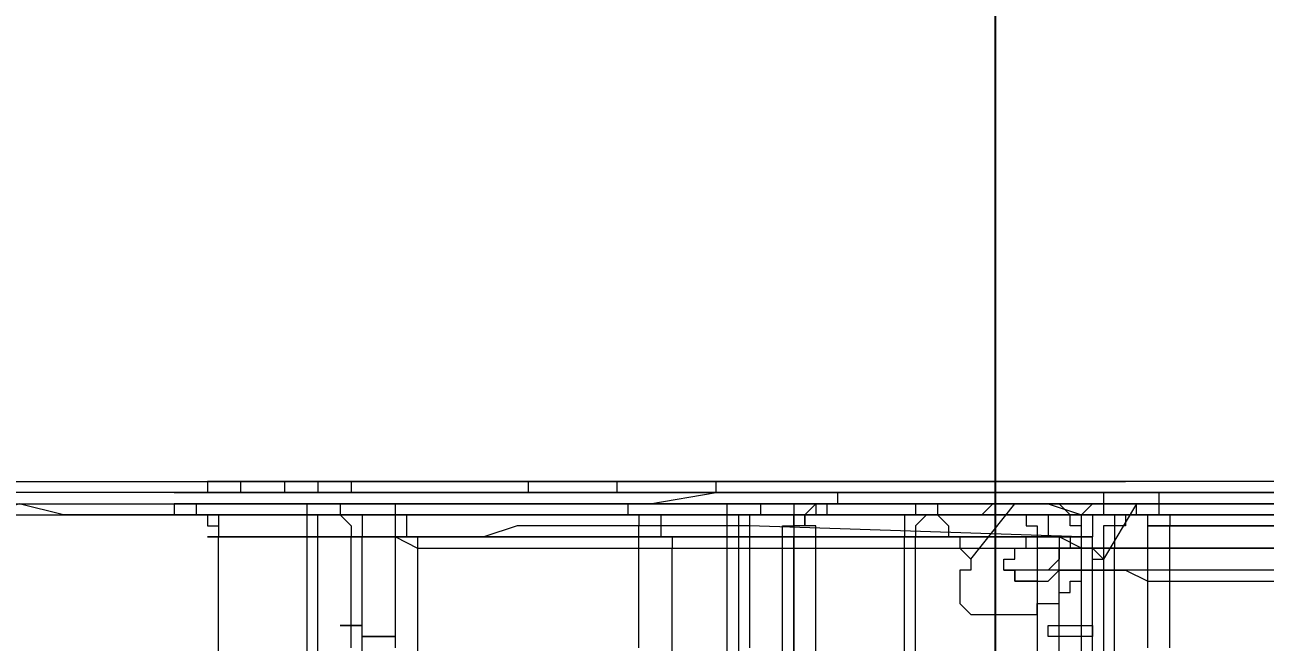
# Model space of a CAD drawing. Header units: millimetres. Extents: x 25083 to 52777, y 24772 to 45779.
# Drawn here: x 39126.05 to 39167.69, y 33734.69 to 33755.39 of the extents above; entities that cross this region are included whole.
import ezdxf

# ---------------------------------------------------------------- set-up
doc = ezdxf.new("R2010")
doc.units = ezdxf.units.MM
doc.styles.get("Standard").update_dxf_attribs({"font": ''})
doc.styles.get('Standard').set_extended_font_data('SimSun')
doc.dimstyles.new('ISO-25', dxfattribs={"dimtxt": 2.5, "dimasz": 2.5, "dimexe": 1.25, "dimexo": 0.625, "dimtad": 1, "dimtxsty": 'Standard', "dimcen": 2.5, "dimadec": 0, "dimazin": 0, "dimtfac": 1, "dimtmove": 0, "dimatfit": 3, "dimfxl": 1, "dimarcsym": 0})

# ---------------------------------------------------------------- blocks, each defined once
blk = doc.blocks.new('*D925')
at = {"color": 0, "lineweight": -2}
for p, q in [((29677.862, 34881.662), (29677.862, 32448.293)), ((40733.017, 34757.645), (40733.017, 32448.293)), ((29680.362, 32449.543), (40730.517, 32449.543))]:
    blk.add_line(p, q, dxfattribs=at)
at = {"color": 0}
for points in [[(29680.362, 32449.96), (29680.362, 32449.127), (29677.862, 32449.543)], [(40730.517, 32449.127), (40730.517, 32449.96), (40733.017, 32449.543)]]:
    blk.add_solid(points, dxfattribs=at)
at = {"layer": 'DEFPOINTS', "color": 0}
for p in [(29677.862, 34882.287), (40733.017, 34758.27), (40733.017, 32449.543)]:
    blk.add_point(p, dxfattribs=at)
at = {"color": 0, "insert": (35205.439, 32451.628), "char_height": 2.5, "attachment_point": 5}
blk.add_mtext('11055,15', dxfattribs=at)
blk = doc.blocks.new('zw$D2F4')
at = {"color": 7, "lineweight": 5}
for points in [[(560.009, 368.017), (560.009, 367.645), (559.638, 367.645), (559.638, 363.189), (559.638, 362.446), (559.638, 360.218)], [(560.381, 368.017), (560.381, 367.645), (560.752, 367.645), (560.752, 362.818), (560.752, 361.704), (560.752, 360.218)], [(560.381, 359.847), (560.381, 368.017)], [(560.009, 205.362), (559.638, 205.362), (559.638, 206.476), (560.009, 207.961), (560.009, 208.704), (559.638, 209.446), (559.638, 253.267), (559.267, 265.893), (559.267, 305.628), (559.638, 318.255), (559.638, 340.908), (559.638, 349.82), (559.638, 363.56), (560.009, 365.046), (559.638, 366.16), (559.638, 366.903), (560.009, 367.274)], [(560.009, 367.274), (560.009, 343.878), (560.381, 341.65), (560.381, 232.099), (560.009, 232.099), (560.009, 223.187), (560.009, 205.362)], [(559.638, 360.218), (559.638, 359.847)], [(560.752, 360.218), (560.752, 359.847)], [(560.752, 360.218), (560.752, 359.104)], [(559.638, 359.847), (559.638, 359.104)], [(560.009, 359.476), (560.009, 359.847), (559.638, 359.847), (559.638, 359.104)], [(560.381, 359.847), (560.381, 358.361)], [(560.381, 359.104), (560.381, 359.847)], [(560.381, 359.104), (560.381, 359.847)], [(560.009, 359.476), (560.009, 359.104), (559.638, 359.104), (559.638, 358.733), (559.267, 358.733), (559.267, 358.361), (558.895, 358.361)], [(560.009, 355.391), (560.009, 359.476)], [(559.638, 359.104), (559.638, 358.361), (559.267, 358.361), (558.895, 358.361)], [(559.638, 359.104), (559.638, 357.619)], [(559.638, 359.104), (559.638, 355.019)], [(560.381, 357.247), (560.381, 359.104)], [(560.381, 357.619), (560.381, 359.104)], [(560.752, 359.104), (560.752, 357.619)], [(560.752, 358.733), (560.381, 358.733)], [(560.752, 357.619), (560.752, 358.733)], [(554.81, 358.361), (558.895, 358.361)], [(554.81, 358.361), (558.895, 358.361)], [(558.895, 358.361), (558.895, 355.019)], [(558.895, 355.391), (558.895, 358.361)], [(560.381, 358.361), (560.381, 357.247)], [(559.638, 357.619), (559.638, 356.505)], [(560.752, 357.619), (560.381, 357.619)], [(560.381, 356.505), (560.381, 357.619)], [(560.381, 357.247), (560.381, 355.762)], [(560.381, 356.505), (560.381, 357.247)], [(560.752, 356.133), (560.752, 357.619)], [(560.752, 357.619), (560.752, 356.505)], [(559.638, 356.505), (559.638, 355.391)], [(560.381, 356.505), (560.381, 356.133), (560.752, 356.133), (560.752, 355.391)], [(560.381, 355.391), (560.381, 356.505)], [(560.752, 356.505), (560.752, 356.133)], [(560.381, 356.133), (560.752, 356.133)], [(560.752, 356.133), (560.752, 355.019)], [(560.752, 355.391), (560.752, 356.133)], [(560.381, 355.391), (560.381, 355.762)], [(560.752, 355.762), (560.752, 354.276)], [(558.895, 355.391), (554.81, 355.391)], [(558.895, 341.279), (558.895, 355.391)], [(560.009, 355.391), (558.895, 355.391)], [(559.638, 355.391), (559.638, 355.019)], [(560.009, 341.279), (560.009, 355.391)], [(560.381, 353.534), (560.381, 355.391)], [(560.381, 355.019), (560.381, 355.391)], [(554.81, 355.019), (558.895, 355.019)], [(558.895, 355.019), (558.895, 340.908)], [(558.895, 355.019), (559.638, 355.019)], [(560.009, 355.019), (560.009, 354.276), (559.638, 354.276), (559.267, 353.905), (558.895, 353.905)], [(559.638, 355.019), (559.638, 353.905)], [(559.638, 355.019), (559.638, 340.908)], [(560.009, 344.993), (560.009, 355.019)], [(560.009, 355.019), (560.009, 352.791)], [(560.381, 355.019), (560.381, 354.648)], [(560.381, 354.276), (560.381, 355.019)], [(560.752, 355.019), (560.381, 355.019)], [(560.752, 353.905), (560.752, 355.019)], [(560.381, 354.648), (560.381, 353.534)], [(555.182, 353.905), (558.895, 353.905)], [(555.924, 354.276), (555.924, 353.534)], [(555.924, 353.534), (555.924, 354.276)], [(559.638, 354.276), (559.638, 353.534), (559.267, 353.534), (558.895, 353.534)], [(558.895, 353.905), (558.895, 352.42)], [(559.267, 344.25), (559.267, 348.335), (558.895, 349.449), (558.895, 353.905)], [(559.638, 352.048), (559.638, 354.276)], [(559.638, 354.276), (559.638, 344.25)], [(559.638, 353.905), (559.638, 353.162)], [(560.009, 353.534), (560.009, 354.276)], [(560.009, 354.276), (560.009, 353.534)], [(560.381, 353.162), (560.381, 354.276)], [(560.381, 353.162), (560.381, 354.276)], [(560.752, 353.905), (560.381, 353.905)], [(560.752, 354.276), (560.752, 352.791)], [(560.752, 352.048), (560.752, 353.905)], [(554.81, 353.534), (558.895, 353.534)], [(555.553, 352.42), (555.553, 353.534)], [(555.553, 353.534), (555.553, 352.42)], [(558.895, 353.534), (558.895, 352.42), (558.524, 351.677), (558.524, 343.136)], [(558.895, 351.677), (558.895, 353.534)], [(559.638, 353.534), (559.638, 352.42)], [(559.638, 352.42), (559.638, 353.534)], [(560.381, 352.42), (560.381, 353.534)], [(559.638, 353.162), (559.638, 352.791)], [(560.381, 351.677), (560.381, 353.162)], [(560.381, 352.42), (560.381, 353.162)], [(558.895, 352.42), (560.009, 352.42), (560.009, 352.791)], [(559.638, 352.791), (559.638, 352.42)], [(560.009, 352.791), (560.009, 339.051)], [(560.752, 352.791), (560.752, 352.42)], [(555.182, 352.42), (558.895, 352.42)], [(558.895, 352.42), (558.895, 339.051)], [(559.638, 352.42), (559.638, 351.677)], [(560.381, 352.42), (560.381, 350.934)], [(560.381, 351.677), (560.381, 352.42)], [(560.752, 352.42), (560.752, 351.677)], [(559.638, 352.048), (558.895, 352.048), (558.895, 351.677)], [(559.638, 338.679), (559.638, 352.048)], [(558.895, 351.677), (554.81, 351.677)], [(558.895, 338.308), (558.895, 351.677)], [(559.638, 351.677), (559.638, 351.306)], [(560.381, 351.306), (560.381, 351.677)], [(560.381, 350.563), (560.381, 351.677)], [(560.752, 351.677), (560.752, 351.306)], [(559.638, 351.306), (559.638, 350.563)], [(560.381, 350.934), (560.381, 351.306)], [(560.381, 350.563), (560.381, 351.306)], [(560.752, 351.306), (560.752, 350.934)], [(560.752, 351.306), (560.752, 350.563)], [(560.381, 350.934), (560.381, 349.449)], [(560.752, 350.934), (560.752, 350.192)], [(559.638, 350.563), (559.638, 350.192)], [(559.638, 350.192), (559.638, 349.077)], [(560.381, 350.192), (560.381, 350.563)], [(560.381, 350.192), (560.381, 349.82)], [(560.381, 349.077), (560.381, 350.192)], [(560.381, 349.077), (560.381, 350.192)], [(560.752, 350.192), (560.752, 350.563)], [(560.752, 350.192), (560.752, 349.449)], [(560.752, 348.706), (560.752, 350.192)], [(560.752, 350.192), (560.752, 349.82)], [(560.381, 349.82), (560.381, 348.706)], [(560.752, 349.82), (560.752, 349.449)], [(560.752, 347.963), (560.752, 349.449)], [(560.752, 349.449), (560.752, 349.077)], [(559.638, 349.077), (559.638, 348.706)], [(560.381, 347.221), (560.381, 349.077)], [(560.381, 347.963), (560.381, 349.077)], [(560.752, 349.077), (560.752, 348.706)], [(560.752, 347.963), (560.752, 349.077)], [(559.638, 348.706), (559.638, 347.963)], [(560.381, 348.335), (560.381, 348.706)], [(560.752, 348.706), (560.752, 347.963)], [(560.381, 346.849), (560.381, 348.335)], [(559.638, 347.963), (559.638, 347.592)], [(560.752, 347.963), (560.381, 347.963)], [(560.381, 347.592), (560.381, 347.963)], [(560.752, 346.107), (560.752, 347.963)], [(560.752, 347.963), (560.752, 346.849)], [(560.752, 347.221), (560.752, 347.963)], [(559.638, 347.592), (559.638, 347.221)], [(560.381, 347.592), (560.381, 345.735)], [(560.381, 346.849), (560.381, 347.592)], [(559.638, 347.221), (559.638, 346.849)], [(559.638, 346.849), (559.638, 346.478)], [(560.381, 346.478), (560.381, 347.221)], [(560.381, 346.478), (560.381, 346.849)], [(560.381, 345.735), (560.381, 346.849)], [(560.752, 346.849), (560.752, 346.478)], [(559.638, 346.478), (559.638, 345.735)], [(560.381, 345.735), (560.381, 346.478)], [(560.381, 344.993), (560.381, 346.478)], [(560.752, 346.478), (560.752, 344.993)], [(560.752, 346.107), (560.752, 344.621)], [(560.752, 345.364), (560.752, 346.107)], [(559.638, 345.735), (559.638, 345.364)], [(560.381, 345.364), (560.381, 345.735)], [(559.638, 345.364), (559.638, 344.993)], [(560.381, 344.993), (560.381, 345.364)], [(560.009, 344.993), (560.009, 344.621), (559.638, 344.621), (559.638, 344.25), (559.267, 344.25)], [(559.638, 344.993), (559.638, 344.25)], [(560.009, 339.793), (560.009, 344.993)], [(560.381, 344.993), (560.381, 344.621)], [(560.381, 344.25), (560.381, 344.993)], [(560.752, 343.878), (560.752, 344.993), (560.381, 344.993)], [(560.752, 344.993), (560.752, 344.621)], [(560.381, 344.621), (560.381, 343.507)], [(560.752, 344.621), (560.752, 344.25)], [(555.182, 344.25), (559.267, 344.25)], [(559.638, 344.25), (559.638, 343.507), (558.895, 343.507), (558.895, 343.136), (558.524, 343.136)], [(559.267, 340.536), (559.267, 344.25)], [(559.638, 344.25), (559.638, 343.507)], [(559.638, 344.25), (559.638, 338.679)], [(560.381, 343.507), (560.381, 344.25)], [(560.381, 343.507), (560.381, 344.25)], [(560.381, 342.764), (560.381, 344.25)], [(560.752, 344.25), (560.752, 343.878)], [(559.638, 343.507), (559.638, 343.136)], [(560.381, 341.65), (560.381, 343.507)], [(560.381, 343.136), (560.381, 343.507)], [(560.752, 342.022), (560.752, 343.878)], [(560.752, 343.878), (560.752, 343.136)], [(554.81, 343.136), (558.524, 343.136)], [(558.524, 343.136), (558.524, 339.422)], [(559.638, 343.136), (559.638, 342.022)], [(560.381, 342.022), (560.381, 343.136)], [(560.752, 343.136), (560.752, 342.764)], [(560.752, 343.136), (560.752, 342.393)], [(560.752, 341.65), (560.752, 343.136)], [(560.381, 342.764), (560.381, 340.908)], [(560.752, 342.022), (560.752, 342.764)], [(560.752, 342.393), (560.752, 341.65)], [(559.638, 342.022), (559.638, 341.65)], [(560.381, 341.65), (560.381, 342.022)], [(559.638, 341.65), (559.638, 341.279)], [(560.381, 341.279), (560.381, 341.65), (560.752, 341.65)], [(560.381, 341.279), (560.381, 341.65)], [(560.752, 341.65), (560.752, 341.279)], [(560.752, 341.65), (560.752, 341.279)], [(560.752, 341.279), (560.752, 341.65)], [(545.898, 341.279), (558.895, 341.279)], [(558.895, 339.051), (558.895, 341.279)], [(558.895, 341.279), (560.009, 341.279)], [(559.638, 341.279), (559.638, 340.908)], [(559.638, 341.279), (559.638, 340.908)], [(560.009, 337.937), (560.009, 341.279)], [(560.381, 340.908), (560.381, 341.279)], [(560.381, 340.908), (560.381, 341.279)], [(560.752, 341.279), (560.752, 340.908)], [(560.752, 340.536), (560.752, 341.279)], [(560.752, 340.536), (560.752, 341.279)], [(558.895, 340.908), (545.898, 340.908)], [(559.638, 340.908), (558.895, 340.908)], [(558.895, 340.908), (558.895, 339.051)], [(559.638, 340.908), (559.638, 340.536)], [(559.638, 340.908), (559.638, 338.679), (560.009, 338.308), (560.009, 337.937)], [(560.381, 340.536), (560.381, 340.908)], [(560.752, 340.908), (560.752, 340.536)], [(559.267, 340.536), (555.182, 340.536)], [(558.895, 329.395), (559.267, 340.536)], [(560.009, 339.793), (560.009, 340.165), (559.638, 340.165), (559.638, 340.536), (559.267, 340.536)], [(559.638, 340.536), (559.638, 340.165)], [(559.638, 340.165), (559.638, 339.793)], [(560.381, 340.165), (560.381, 340.536)], [(560.381, 340.165), (560.381, 339.793)], [(560.381, 339.793), (560.381, 340.165)], [(560.381, 339.051), (560.381, 340.165)], [(560.381, 339.793), (560.381, 340.165)], [(560.752, 340.536), (560.752, 339.793)], [(560.752, 340.536), (560.752, 339.793)], [(560.752, 340.165), (560.752, 339.793)], [(560.752, 338.679), (560.752, 340.165)], [(559.638, 339.793), (559.638, 339.422)], [(560.009, 328.653), (560.009, 339.793)], [(560.381, 339.793), (560.381, 338.679)], [(560.381, 338.308), (560.381, 339.793)], [(560.381, 339.422), (560.381, 339.793)], [(560.381, 339.793), (560.381, 339.051)], [(560.752, 339.793), (560.752, 339.051)], [(554.81, 339.422), (558.524, 339.422)], [(558.524, 339.422), (558.524, 328.653)], [(558.524, 339.422), (559.267, 339.422), (559.267, 339.051), (559.638, 339.051), (559.638, 338.679)], [(559.638, 339.422), (559.638, 339.051)], [(560.381, 339.051), (560.381, 339.422)], [(560.381, 339.051), (560.381, 339.422)], [(560.381, 338.679), (560.381, 339.422)], [(539.585, 339.051), (558.895, 339.051)], [(539.585, 339.051), (558.895, 339.051)], [(558.895, 339.051), (545.898, 339.051)], [(560.009, 337.937), (560.009, 338.308), (559.638, 338.308), (559.638, 339.051), (559.267, 339.051), (558.895, 339.051)], [(560.009, 337.937), (559.638, 337.937), (559.638, 338.679), (559.267, 338.679), (559.267, 339.051), (558.895, 339.051)], [(560.009, 339.051), (558.895, 339.051)], [(558.895, 339.051), (558.895, 335.337)], [(559.638, 339.051), (559.638, 338.679)], [(560.009, 339.051), (560.009, 334.594)], [(560.381, 337.937), (560.381, 339.051)], [(560.381, 338.679), (560.381, 339.051)], [(560.381, 338.679), (560.381, 339.051)], [(560.381, 337.937), (560.381, 339.051)], [(560.752, 339.051), (560.752, 338.679)], [(560.752, 337.937), (560.752, 339.051)], [(558.895, 338.308), (559.267, 338.308), (559.267, 338.679), (559.638, 338.679)], [(559.638, 338.679), (559.638, 338.308)], [(559.638, 338.679), (559.638, 327.91)], [(559.638, 334.223), (559.638, 338.679)], [(560.381, 337.194), (560.381, 338.679)], [(560.381, 338.308), (560.381, 338.679)], [(560.381, 338.679), (560.381, 338.308)], [(560.381, 338.308), (560.381, 338.679)], [(560.752, 338.679), (560.752, 337.565)], [(560.752, 337.937), (560.752, 338.679)], [(560.752, 334.966), (560.752, 338.679)], [(545.898, 338.308), (558.895, 338.308)], [(558.895, 334.966), (558.895, 338.308)], [(559.638, 338.308), (559.638, 337.937)], [(560.381, 338.308), (560.381, 337.565)], [(560.381, 337.565), (560.381, 338.308)], [(560.381, 336.823), (560.381, 338.308)], [(559.638, 337.937), (559.638, 337.565)], [(560.381, 337.937), (560.381, 336.823)], [(560.752, 337.194), (560.752, 337.937)], [(559.638, 337.565), (559.638, 337.194)], [(560.009, 337.565), (560.381, 337.565)], [(560.009, 337.194), (560.009, 337.565)], [(560.381, 337.194), (560.381, 337.565)], [(560.752, 337.565), (560.752, 337.194)], [(559.638, 337.194), (559.638, 336.823)], [(560.009, 336.823), (560.009, 337.194)], [(560.009, 336.08), (560.009, 337.194)], [(560.381, 336.08), (560.381, 337.194)], [(560.752, 337.194), (560.752, 336.451), (560.752, 335.337)], [(560.752, 337.194), (560.752, 336.08)], [(559.638, 336.823), (559.638, 336.08)], [(560.381, 334.966), (560.381, 336.451)], [(559.638, 336.08), (559.638, 334.966)], [(560.009, 334.966), (560.009, 336.08)], [(560.381, 336.08), (560.381, 334.966)], [(560.752, 336.08), (560.752, 335.337)], [(539.956, 335.337), (558.895, 335.337)], [(560.009, 334.594), (560.009, 334.966), (559.638, 334.966), (559.638, 335.337), (559.267, 335.337), (558.895, 335.337)], [(558.895, 335.337), (558.895, 329.024)], [(560.752, 335.337), (560.752, 334.966)], [(539.585, 334.966), (558.895, 334.966)], [(558.524, 328.281), (558.524, 329.395), (558.895, 330.138), (558.895, 334.966)], [(559.638, 334.223), (559.638, 334.594), (559.267, 334.966), (558.895, 334.966)], [(559.638, 334.966), (559.638, 334.594)], [(560.009, 334.223), (560.009, 334.966)], [(560.009, 330.138), (560.009, 334.966)], [(560.009, 334.966), (560.009, 334.594)], [(560.381, 334.966), (560.381, 334.594)], [(560.381, 334.966), (560.381, 333.852)], [(560.381, 334.594), (560.381, 334.966)], [(560.752, 334.966), (560.752, 334.223)], [(560.009, 334.594), (560.009, 334.223), (559.638, 334.223), (559.267, 333.852), (558.895, 333.852), (558.895, 333.48), (558.524, 333.48), (558.153, 333.109)], [(559.638, 334.594), (559.638, 333.852)], [(560.009, 287.06), (560.009, 334.594), (560.009, 334.223), (559.638, 334.223), (559.638, 332.738), (560.009, 332.366), (560.009, 330.51), (559.638, 329.395), (559.638, 286.318)], [(560.009, 334.594), (560.009, 331.624)], [(560.009, 334.594), (560.009, 328.281)], [(560.381, 334.594), (560.381, 334.223)], [(560.381, 334.223), (560.381, 334.594)], [(559.638, 327.539), (559.638, 334.223)], [(560.009, 331.995), (560.009, 334.223)], [(560.381, 333.109), (560.381, 334.223)], [(560.381, 334.223), (560.381, 333.852)], [(560.381, 334.223), (560.381, 325.682)], [(560.752, 334.223), (560.752, 333.48)], [(560.752, 332.366), (560.752, 333.109), (560.752, 334.223)], [(559.638, 333.852), (559.638, 333.48)], [(560.381, 333.852), (560.381, 331.995)], [(558.153, 333.109), (557.781, 333.109), (557.781, 333.48), (556.667, 333.48), (556.296, 333.109), (556.296, 332.366)], [(558.153, 333.109), (560.009, 331.624)], [(559.638, 333.48), (559.638, 331.995)], [(560.752, 333.48), (560.752, 332.738)], [(560.752, 332.738), (560.752, 333.48)], [(560.752, 321.597), (560.752, 332.738)], [(560.752, 332.738), (560.752, 332.366)], [(560.752, 332.366), (560.752, 332.738)], [(556.296, 332.366), (556.296, 330.881), (556.667, 330.881), (556.667, 330.138), (557.038, 330.138), (557.038, 329.767), (557.41, 329.767), (557.41, 329.395), (557.781, 329.395), (557.781, 329.024), (558.153, 329.024), (558.153, 328.653)], [(560.381, 332.366), (560.381, 331.252)], [(560.752, 332.366), (560.752, 331.252)], [(560.752, 331.995), (560.752, 332.366)], [(557.41, 331.252), (557.41, 331.624), (557.781, 331.624), (557.781, 331.995), (558.153, 331.995), (558.153, 331.624), (558.524, 331.624), (558.524, 331.252), (558.895, 331.252), (558.895, 330.51)], [(557.781, 287.06), (557.781, 331.995), (557.781, 331.624), (557.41, 331.624), (557.41, 330.51), (557.781, 330.138), (557.781, 327.91), (557.41, 327.167), (557.41, 286.318)], [(559.638, 331.995), (559.638, 331.624)], [(560.009, 331.624), (560.009, 331.995)], [(560.381, 331.995), (560.381, 331.624)], [(560.381, 322.34), (560.381, 331.995)], [(560.752, 331.995), (560.752, 330.51)], [(560.752, 321.597), (560.752, 331.995)], [(559.638, 331.624), (559.638, 331.252), (559.267, 331.252), (559.267, 330.881), (558.895, 330.881), (558.524, 330.881)], [(559.638, 331.624), (559.638, 331.252)], [(559.638, 322.34), (559.638, 331.624)], [(559.638, 331.624), (559.638, 330.881)], [(560.009, 331.252), (560.009, 331.624)], [(560.009, 331.624), (560.009, 327.539)], [(560.381, 331.624), (560.381, 331.252)], [(560.381, 331.252), (560.381, 331.624)], [(560.381, 331.252), (560.381, 331.624)], [(558.895, 330.51), (558.895, 329.767), (558.524, 329.767), (558.524, 330.138), (558.153, 330.138), (557.781, 330.51), (557.781, 330.881), (557.41, 330.881), (557.41, 331.252)], [(559.638, 331.252), (559.638, 330.138)], [(560.009, 330.881), (560.009, 331.252)], [(560.009, 330.881), (560.009, 331.252)], [(560.381, 330.138), (560.381, 331.252)], [(560.381, 331.252), (560.381, 330.881)], [(560.381, 330.881), (560.381, 331.252)], [(560.381, 329.767), (560.381, 331.252)], [(560.752, 331.252), (560.752, 330.881)], [(558.524, 330.881), (554.439, 330.881)], [(558.524, 321.597), (558.524, 330.881)], [(559.638, 330.881), (559.638, 330.51), (558.895, 330.51), (558.895, 330.138), (558.524, 330.138)], [(558.524, 330.881), (558.524, 330.138)], [(559.638, 330.881), (559.638, 313.427)], [(560.009, 330.138), (560.009, 330.881)], [(560.752, 330.881), (560.752, 329.767)], [(555.553, 329.767), (555.553, 330.51), (555.924, 330.51), (555.924, 329.767)], [(560.381, 330.51), (560.381, 330.138)], [(554.439, 330.138), (558.524, 330.138)], [(555.924, 329.767), (555.924, 329.024), (555.553, 329.024), (555.553, 329.767)], [(558.153, 328.653), (558.524, 329.024), (558.895, 329.024), (558.895, 329.395), (559.267, 329.395), (559.267, 329.767), (559.638, 329.767), (560.009, 330.138)], [(558.524, 330.138), (558.524, 313.056)], [(559.638, 330.138), (559.638, 329.767)], [(559.638, 330.138), (559.638, 329.767)], [(559.638, 329.767), (559.638, 329.024)], [(560.009, 329.767), (560.009, 330.138)], [(560.009, 327.539), (560.009, 330.138)], [(560.009, 329.024), (560.009, 329.767)], [(560.752, 329.767), (560.752, 328.653)], [(546.269, 329.395), (558.895, 329.395)], [(558.895, 329.024), (558.895, 329.395)], [(558.895, 329.395), (559.638, 329.395), (560.009, 329.024), (560.009, 328.653)], [(539.956, 329.024), (558.895, 329.024)], [(560.009, 328.281), (560.009, 328.653), (559.638, 328.653), (559.638, 329.024), (559.267, 329.024), (558.895, 329.024)], [(559.638, 329.024), (559.638, 328.653)], [(560.009, 327.539), (560.009, 329.024)], [(558.524, 328.653), (545.898, 328.653)], [(560.009, 327.539), (558.153, 328.653)], [(559.638, 327.91), (559.638, 328.281), (559.267, 328.281), (559.267, 328.653), (558.895, 328.653), (558.524, 328.653)], [(558.524, 328.653), (558.524, 328.281)], [(559.638, 328.653), (559.638, 327.91)], [(560.381, 327.167), (560.381, 328.653), (560.009, 328.653), (560.009, 327.91)], [(560.009, 328.281), (560.009, 328.653)], [(560.381, 328.653), (560.381, 327.539)], [(560.381, 327.539), (560.381, 328.653)], [(560.752, 328.653), (560.752, 327.91)], [(539.585, 328.281), (558.524, 328.281)], [(559.638, 327.539), (559.638, 327.91), (559.267, 327.91), (559.267, 328.281), (558.895, 328.281), (558.524, 328.281)], [(559.267, 327.167), (559.638, 327.167), (559.638, 327.539), (560.009, 327.539), (560.009, 327.91)], [(559.638, 327.91), (559.638, 327.539)], [(559.638, 327.91), (559.638, 327.539)], [(560.009, 327.91), (560.009, 319.74)], [(560.381, 326.796), (560.381, 327.91)], [(559.638, 327.539), (559.638, 326.796)], [(560.009, 325.31), (560.009, 327.539)], [(560.381, 327.539), (560.381, 326.425)], [(560.381, 327.167), (560.381, 327.539)], [(555.182, 327.167), (559.267, 327.167)], [(559.267, 327.167), (559.267, 318.997)], [(560.381, 327.167), (560.381, 326.796), (559.638, 326.796), (559.638, 326.425), (559.267, 326.425)], [(559.267, 326.425), (559.267, 327.167)], [(560.381, 314.912), (560.381, 327.167)], [(555.182, 326.425), (559.267, 326.425)], [(559.267, 314.541), (559.267, 326.425)], [(559.638, 326.796), (559.638, 326.425)], [(559.638, 326.796), (559.638, 325.682)], [(559.638, 325.682), (559.638, 325.31)], [(559.638, 325.31), (559.638, 324.568)], [(560.009, 324.939), (560.009, 325.31)], [(560.009, 324.568), (560.009, 324.939)], [(560.009, 324.568), (560.009, 324.939)], [(560.381, 324.939), (560.381, 324.568)], [(559.638, 324.568), (559.638, 323.454)], [(560.009, 323.454), (560.009, 324.568)], [(560.381, 324.568), (560.381, 323.454)], [(560.381, 324.196), (560.381, 322.711)], [(559.638, 323.454), (559.638, 323.082)], [(559.638, 323.454), (559.638, 323.082)], [(560.009, 322.711), (560.009, 323.454)], [(560.381, 323.454), (560.381, 321.968)]]:
    blk.add_lwpolyline(points, dxfattribs=at)
for points in [[(558.895, 358.361), (558.895, 358.733)], [(560.009, 337.937), (560.009, 338.308)]]:
    blk.add_lwpolyline(points, close=True, dxfattribs=at)
for points in [[(560.752, 351.677), (560.752, 353.162), (560.752, 354.648), (560.752, 356.505)], [(560.381, 355.762), (560.381, 354.276), (560.381, 352.42), (560.381, 350.934)], [(560.381, 354.276), (560.381, 353.905), (560.381, 353.905), (560.381, 353.534)], [(560.752, 351.677), (560.752, 352.048), (560.752, 352.42), (560.752, 352.791)], [(560.381, 352.42), (560.381, 350.934), (560.381, 349.077), (560.381, 347.592)], [(560.752, 351.677), (560.752, 352.048), (560.752, 352.048), (560.752, 352.048)], [(560.752, 351.306), (560.752, 351.306), (560.752, 351.677), (560.752, 351.677)], [(560.752, 350.192), (560.752, 350.563), (560.752, 350.934), (560.752, 351.306)], [(560.752, 350.563), (560.752, 350.563), (560.752, 350.934), (560.752, 350.934)], [(560.752, 350.192), (560.752, 350.563), (560.752, 350.563), (560.752, 350.563)], [(560.752, 349.449), (560.752, 349.82), (560.752, 350.192), (560.752, 350.563)], [(560.752, 343.136), (560.752, 344.993), (560.752, 347.221), (560.752, 349.077)], [(560.381, 348.706), (560.381, 346.107), (560.381, 343.878), (560.381, 341.279)], [(560.752, 342.764), (560.752, 344.25), (560.752, 345.364), (560.752, 346.849)], [(560.381, 345.735), (560.381, 343.136), (560.381, 340.908), (560.381, 338.679)], [(560.381, 342.764), (560.381, 341.65), (560.381, 340.165), (560.381, 339.051)], [(560.752, 341.65), (560.752, 342.022), (560.752, 342.022), (560.752, 342.022)], [(560.752, 341.65), (560.752, 341.65), (560.752, 341.65), (560.752, 342.022)], [(560.381, 341.279), (560.381, 340.908), (560.381, 340.165), (560.381, 339.793)], [(560.752, 340.536), (560.752, 340.536), (560.752, 340.536), (560.752, 340.908)], [(560.752, 340.165), (560.752, 340.165), (560.752, 340.536), (560.752, 340.536)], [(560.752, 334.966), (560.752, 336.451), (560.752, 338.308), (560.752, 339.793)], [(560.752, 338.679), (560.752, 338.679), (560.752, 338.679), (560.752, 339.051)], [(560.381, 336.451), (560.381, 336.823), (560.381, 337.565), (560.381, 337.937)], [(560.381, 337.565), (560.381, 337.194), (560.381, 336.451), (560.381, 336.08)], [(560.752, 334.223), (560.752, 335.337), (560.752, 336.451), (560.752, 337.194)], [(560.381, 336.823), (560.381, 334.966), (560.381, 333.109), (560.381, 331.252)], [(560.752, 334.594), (560.752, 334.966), (560.752, 334.966), (560.752, 335.337)], [(560.752, 332.738), (560.752, 333.48), (560.752, 334.223), (560.752, 334.966)], [(560.752, 332.366), (560.752, 333.109), (560.752, 333.852), (560.752, 334.594)], [(560.381, 333.852), (560.381, 333.48), (560.381, 333.109), (560.381, 332.366)], [(560.752, 333.48), (560.752, 333.48), (560.752, 333.852), (560.752, 333.852)], [(560.381, 331.995), (560.381, 332.366), (560.381, 332.738), (560.381, 333.109)], [(560.752, 327.539), (560.752, 329.024), (560.752, 330.51), (560.752, 331.995)], [(560.381, 331.252), (560.381, 330.881), (560.381, 330.51), (560.381, 330.138)], [(560.381, 330.138), (560.381, 329.767), (560.381, 329.395), (560.381, 328.653)], [(560.381, 328.653), (560.381, 329.024), (560.381, 329.767), (560.381, 330.138)], [(560.381, 329.767), (560.381, 328.281), (560.381, 326.796), (560.381, 324.939)], [(560.381, 325.31), (560.381, 325.682), (560.381, 326.053), (560.381, 326.796)], [(560.381, 326.425), (560.381, 326.053), (560.381, 325.682), (560.381, 324.939)]]:
    blk.add_open_spline(points, degree=3, dxfattribs=at)
blk = doc.blocks.new('zw$50CE')
blk.add_blockref('zw$D2F4', (22.01, 103.569))

msp = doc.modelspace()

# ---------------------------------------------------------------- linework, layer by layer
for p, q in [((39158.63, 33290.649), (39158.63, 34123.983)), ((39158.63, 33298.504), (39158.63, 33742.462))]:
    msp.add_line(p, q)

# ---------------------------------------------------------------- block references
at = {"rotation": 90}
msp.add_blockref('zw$50CE', (39594.481, 33157.316), dxfattribs=at)

# ---------------------------------------------------------------- dimensions: what is measured, and where the dimension line sits
dim = msp.add_linear_dim(base=(40733.0166, 32449.5434), p1=(29677.8617, 34882.2868), p2=(40733.0166, 34758.2702), dimstyle='ISO-25')
dim.commit()
dim.dimension.update_dxf_attribs({"geometry": '*D925', "text_midpoint": (35205.4391, 32449.5434), "dimtype": 160})

doc.saveas('drawing.dxf')
